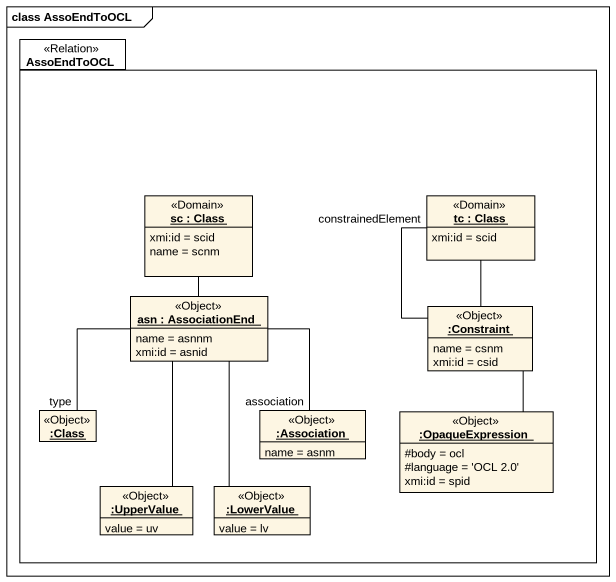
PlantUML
@startuml
mainframe class AssoEndToOCL
hide circle
hide empty members
skinparam classAttributeIconSize 0
package AssoEndToOCL <<Relation>> {
  object "sc : Class" as sc <<Domain>> {
    xmi:id = scid
    name = scnm
  }
  object "tc : Class" as tc <<Domain>> {
    xmi:id = scid
  }
  object "asn : AssociationEnd" as asn <<Object>> {
    name = asnnm
    xmi:id = asnid
  }
  object ":Constraint" as Constraint <<Object>> {
    name = csnm
    xmi:id = csid
  }
  object ":Class" as Class_ <<Object>>
  object ":Association" as Association <<Object>> {
    name = asnm
  }
  object ":OpaqueExpression" as OpaqueExpression <<Object>> {
    #body = ocl
    #language = 'OCL 2.0'
    xmi:id = spid
  }
  object ":UpperValue" as UpperValue <<Object>> {
    value = uv
  }
  object ":LowerValue" as LowerValue <<Object>> {
    value = lv
  }
}
sc -- asn
tc -- Constraint
tc -- Constraint : constrainedElement
asn -- Class_ : type
asn -- Association : association
asn -- UpperValue
asn -- LowerValue
Constraint -- OpaqueExpression
@enduml
